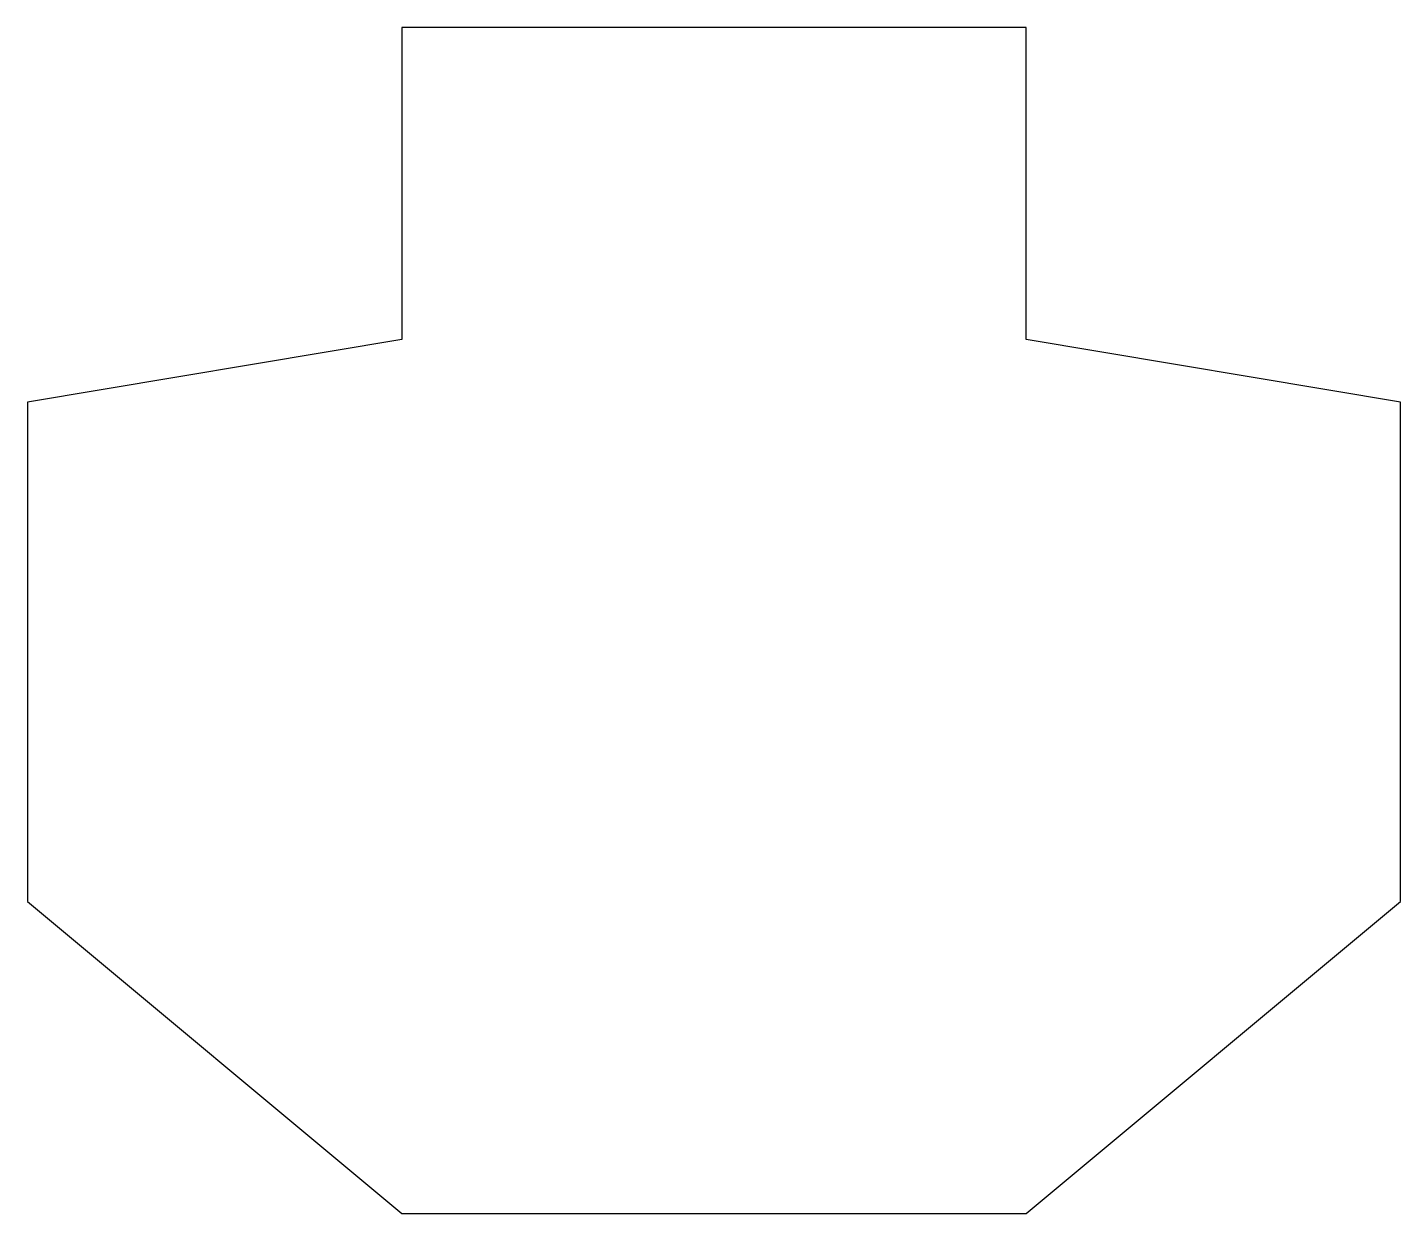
# Model space of a CAD drawing. Extents: x -1 to 53, y -16 to 318.
# Drawn here: x 0 to 53, y -15.7 to 30.1 of the extents above.
import ezdxf

# ---------------------------------------------------------------- set-up
doc = ezdxf.new("R2010")
doc.units = 0

msp = doc.modelspace()

# ---------------------------------------------------------------- linework, layer by layer
at = {"layer": 'Layer_1'}
for p, q in [((14.4495, 30.1038), (14.4495, 18.0625)), ((38.5327, 30.1038), (14.4495, 30.1038)), ((38.5327, 18.06256), (38.5327, 30.1038)), ((14.4495, 18.0625), (0, 15.6543)), ((52.9822, 15.6543), (38.5327, 18.06256)), ((0, 15.6543), (0, -3.61237)), ((52.9822, -3.6123), (52.9822, 15.6543)), ((0, -3.61237), (14.4495, -15.65367)), ((38.5327, -15.6536), (52.9822, -3.6123)), ((14.4495, -15.65367), (38.5327, -15.6536))]:
    msp.add_line(p, q, dxfattribs=at)

doc.saveas('drawing.dxf')
